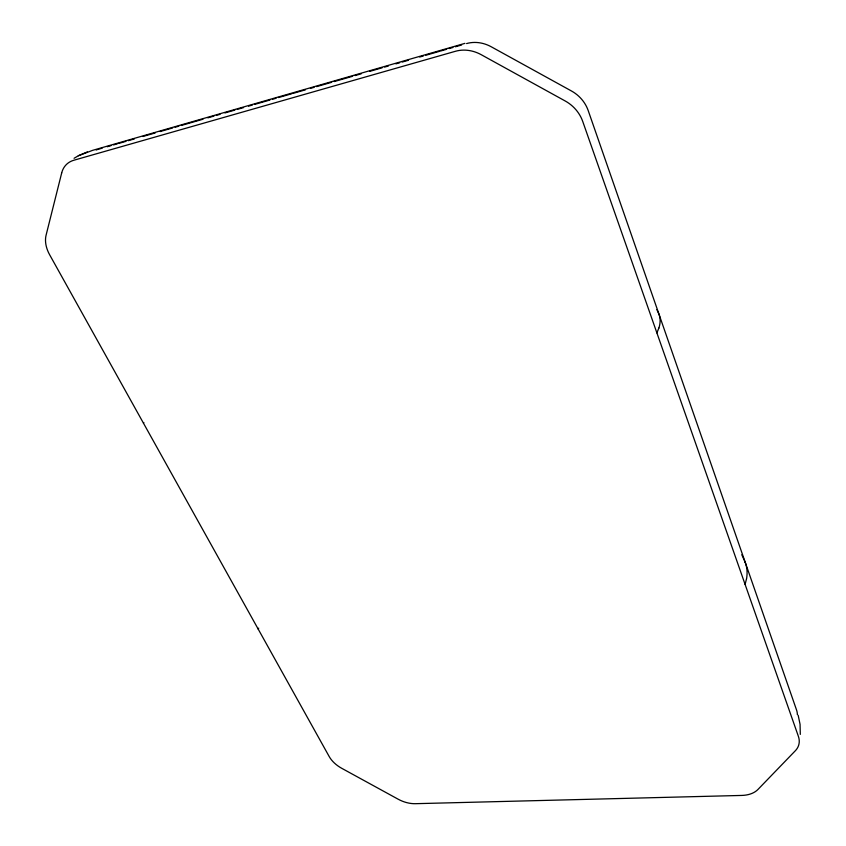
<?xml version="1.0" encoding="UTF-8"?>
<svg xmlns="http://www.w3.org/2000/svg" width="846" height="846" viewBox="0 0 846 846"><rect width="100%" height="100%" fill="white"/><g stroke="black" fill="none" stroke-linecap="round" stroke-linejoin="round"><path stroke-width="1.27" d="M800.305 734.391L800.062 724.345L798.169 715.24M746.5 578.897L745.093 584.406M658.865 328.058L656.898 332.912M258.167 629.064L258.696 628.155M143.439 423.148L143.883 422.598M74.078 158.297L78.35 155.749L92.595 150.355L464.93 43.368M78.35 155.749L82.548 153.951M83.141 153.697L87.318 151.91M98.369 149.277L102.165 148.187M107.231 146.739L111.027 145.649M113.554 144.92L117.351 143.831M118.62 143.46L125.885 141.377M128.306 140.69L134.355 138.945M142.889 136.502L155.188 132.97M160.106 131.553L172.616 127.968M175.111 127.249L178.866 126.17M181.361 125.451L202.966 119.244M207.852 117.848L213.953 116.092M216.396 115.394L220.055 114.347M224.941 112.941L234.86 110.096M237.345 109.377L243.553 107.601M248.534 106.162L252.32 105.084M254.847 104.354L269.99 100.008M272.423 99.31L276.071 98.263M278.503 97.565L291.881 93.726M293.097 93.377L305.459 89.824M310.408 88.407L314.12 87.339M316.594 86.63L331.695 82.295M334.212 81.565L352.676 76.267M355.109 75.569L361.189 73.824M369.787 71.36L382.17 67.796M384.644 67.088L388.356 66.02M395.896 63.862L399.682 62.773M402.199 62.054L408.502 60.246M419.69 57.031L423.36 55.973M425.802 55.276L439.233 51.416M440.459 51.067L446.677 49.28M449.173 48.56L452.896 47.492M455.391 46.784L461.609 44.997M656.856 309.625L658.939 314.078A93.134 40.069 -21.3 0 1 658.897 328.058M741.783 554.754L745.22 562.294M745.21 562.304A84.78 49.449 -19.9 0 1 746.532 578.897M797.366 714.606A27.41 18.76 15.2 0 0 796.498 709.847L588.213 110.593A33.428 30.192 37.2 0 0 571.484 90.998L491.251 46.784A33.766 29.917 46 0 0 466.58 43.569M96.243 150.028A30.371 22.218 46.7 0 1 97.29 149.626M61.695 172.922L46.096 235.156A30.371 21.362 44.3 0 0 49.66 254.805L329.2 756.546A24.016 14.9 27.2 0 0 341.752 768.316L398.117 799.184A24.048 14.868 25.5 0 0 415.28 803.689L741.783 795.43A27.495 18.062 16.6 0 0 757.963 789.455L795.346 750.74A28.489 19.194 15.3 0 0 798.37 736.295L582.725 121.433A34.961 31.387 36.8 0 0 565.181 100.97L481.194 54.683A35.321 31.101 45.6 0 0 455.423 51.289L73.814 160.254A31.63 22.8 46.4 0 0 61.695 172.922"/></g></svg>
